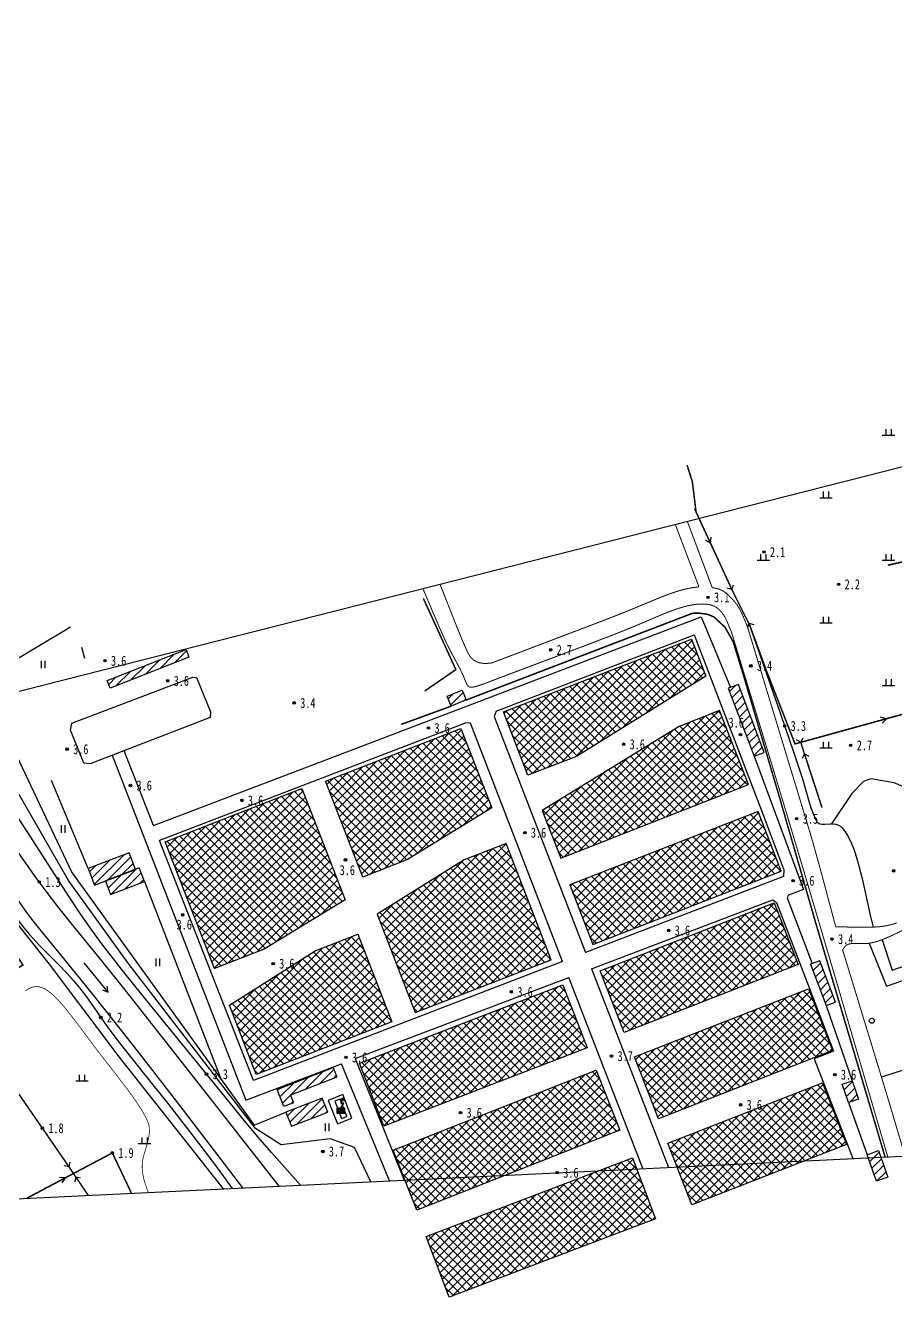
# Model space of a CAD drawing. Header units: metres. Extents: x 494039 to 619385, y 3351420 to 3402703.
# Drawn here: x 536806 to 537154, y 3373601 to 3374117 of the extents above; entities that cross this region are included whole.
import ezdxf
from ezdxf.enums import TextEntityAlignment as Align

# ---------------------------------------------------------------- set-up
doc = ezdxf.new("R2010")
doc.units = ezdxf.units.M
for name, pattern in [('2180', [0]), ('2430', [0]), ('2450', [0]), ('4440', [0]), ('8521', [0]), ('9376', [0]), ('9610', [0])]:
    doc.linetypes.add(name, pattern=pattern)
for name, color, linetype in [('210100', 130, 'Continuous'), ('220200', 130, 'Continuous'), ('220900', 130, '2180'), ('261301', 141, 'Continuous'), ('310300', 8, 'Continuous'), ('310500', 8, 'Continuous'), ('380201', 8, '2430'), ('380202', 8, '2450'), ('420500', 8, 'Continuous'), ('430600', 8, '4440'), ('510301', 8, 'Continuous'), ('510401', 8, 'Continuous'), ('720100', 8, 'Continuous'), ('760201', 8, '8521'), ('810100', 8, '9610'), ('810302', 8, 'Continuous'), ('810510', 8, 'Continuous'), ('810600', 8, 'Continuous'), ('范围线', 8, 'Continuous')]:
    doc.layers.add(name, color=color, linetype=linetype)
doc.layers.add('710101', color=8, linetype='Continuous', lineweight=0)
pattern_1 = [(45, (0, 0), (-1.767766953, 1.767766953), []), (135, (0, 0), (-1.767766953, -1.767766953), [])]
pattern_2 = [(45, (0, 0), (-1.767766953, 1.767766953), [])]

# ---------------------------------------------------------------- blocks, each defined once
blk = doc.blocks.new('gc170')
at = {"linetype": 'Continuous'}
blk.add_circle((0, 0), 0.5, dxfattribs=at)
blk = doc.blocks.new('gu')
at = {"flags": 128}
for points in [[(3.75, 0), (-3.75, 0)], [(2.71, -0.6), (3.75, 0), (3.75, 0), (2.71, 0.6)]]:
    blk.add_lwpolyline(points, dxfattribs=at)
blk = doc.blocks.new('p_point')
for radius in [0.25, 0.2, 0.15, 0.1, 0.05]:
    blk.add_circle((0, 0), radius)
blk.add_point((0, 0))
blk = doc.blocks.new('ve')
at = {"color": 0, "linetype": 'Continuous'}
for p, q in [((-0.4, 1.5), (-0.4, 0)), ((0.4, 0), (0.4, 1.5))]:
    blk.add_line(p, q, dxfattribs=at)
blk = doc.blocks.new('vm')
at = {"linetype": 'Continuous'}
for p, q in [((1.25, 0), (-1.25, 0)), ((-0.5, 0), (-0.5, 1.3)), ((0.5, 1.3), (0.5, 0))]:
    blk.add_line(p, q, dxfattribs=at)
blk = doc.blocks.new('gc129')
at = {"linetype": 'Continuous'}
blk.add_hatch(color=256, dxfattribs=at).paths.add_polyline_path([(0.8, 0.5), (-0.8, 0.5), (-0.8, -0.5), (0, -0.5), (0.8, -0.5)])
blk.add_line((0, 0.5), (0, -0.5), dxfattribs=at)
at = {"linetype": 'Continuous', "flags": 128}
for points in [[(-0.05, 1.5), (0.64, 2.7)], [(-0.05, 2.3), (0.64, 2.7)], [(0.64, 1.9), (0.64, 2.7)], [(-0.8, -0.5), (0, -0.5), (0.8, -0.5), (0.8, 0.5), (-0.8, 0.5), (-0.8, -0.5)], [(0.58, 1.5), (-0.05, 1.5)], [(0, 0.5), (0.58, 1.5)]]:
    blk.add_lwpolyline(points, dxfattribs=at)
blk = doc.blocks.new('1-3&1-4')
at = {"layer": '310300', "linetype": 'Continuous'}
h = blk.add_hatch(dxfattribs=at)
h.set_pattern_fill('ANSI31', color=8, scale=20, style=0)
h.set_pattern_definition(pattern_2)
h.paths.add_polyline_path([(536870.1302, 3373868.0729), (536871.305, 3373865.0876), (536839.8075, 3373852.6917), (536838.6326, 3373855.677)])
h = blk.add_hatch(dxfattribs=at)
h.set_pattern_fill('ANSI31', color=8, scale=20, style=0)
h.set_pattern_definition(pattern_2)
h.paths.add_polyline_path([(536980.5476, 3373851.89), (536982.1646, 3373847.9232), (536976.096, 3373845.4494), (536974.479, 3373849.4162)])
h = blk.add_hatch(dxfattribs=at)
h.set_pattern_fill('ANSI31', color=8, scale=20, style=0)
h.set_pattern_definition(pattern_2)
h.paths.add_polyline_path([(537097.2205, 3373825.4181), (537101.2438, 3373826.946), (537090.9245, 3373854.1192), (537086.9012, 3373852.5913)])
h = blk.add_hatch(dxfattribs=at)
h.set_pattern_fill('ANSI31', color=8, scale=20, style=0)
h.set_pattern_definition(pattern_2)
h.paths.add_polyline_path([(536831.0102, 3373780.5644), (536833.5555, 3373773.9324), (536849.8744, 3373780.1956), (536847.3291, 3373786.8276)])
h = blk.add_hatch(dxfattribs=at)
h.set_pattern_fill('ANSI31', color=8, scale=20, style=0)
h.set_pattern_definition(pattern_2)
h.paths.add_polyline_path([(536837.9307, 3373775.6116), (536839.9972, 3373770.2275), (536853.5186, 3373775.417), (536851.4521, 3373780.8012)])
h = blk.add_hatch(dxfattribs=at)
h.set_pattern_fill('ANSI31', color=8, scale=20, style=0)
h.set_pattern_definition(pattern_2)
h.paths.add_polyline_path([(537125.9837, 3373725.7544), (537129.7109, 3373727.165), (537123.4576, 3373743.6882), (537119.7304, 3373742.2776)])
h = blk.add_hatch(dxfattribs=at)
h.set_pattern_fill('ANSI31', color=8, scale=20, style=0)
h.set_pattern_definition(pattern_2)
h.paths.add_polyline_path([(536928.8888, 3373700.9749), (536930.3924, 3373697.1091), (536911.953, 3373689.9374), (536913.121, 3373686.9344), (536909.1873, 3373685.4045), (536906.5158, 3373692.2732)])
h = blk.add_hatch(dxfattribs=at)
h.set_pattern_fill('ANSI31', color=8, scale=20, style=0)
h.set_pattern_definition(pattern_2)
h.paths.add_polyline_path([(537132.3853, 3373694.2928), (537136.3895, 3373695.7165), (537138.9936, 3373688.392), (537134.9893, 3373686.9684)])
h = blk.add_hatch(dxfattribs=at)
h.set_pattern_fill('ANSI31', color=8, scale=20, style=0)
h.set_pattern_definition(pattern_2)
h.paths.add_polyline_path([(536912.2614, 3373677.5008), (536926.7813, 3373683.1481), (536924.5824, 3373688.8018), (536910.0625, 3373683.1544)])
h = blk.add_hatch(dxfattribs=at)
h.set_pattern_fill('ANSI31', color=8, scale=20, style=0)
h.set_pattern_definition(pattern_2)
h.paths.add_polyline_path([(537142.3914, 3373666.1483), (537146.9366, 3373667.7642), (537150.6802, 3373657.2345), (537146.135, 3373655.6186)])
at = {"layer": '310500', "linetype": 'Continuous'}
h = blk.add_hatch(dxfattribs=at)
h.set_pattern_fill('ANSI37', color=8, scale=20, style=0)
h.set_pattern_definition(pattern_1)
h.paths.add_polyline_path([(537072.1776, 3373872.2587), (537077.8743, 3373857.5038), (537026.2549, 3373825.3754), (537006.7858, 3373817.8586), (536996.9903, 3373843.2298)])
h = blk.add_hatch(dxfattribs=at)
h.set_pattern_fill('ANSI37', color=8, scale=20, style=0)
h.set_pattern_definition(pattern_1)
h.paths.add_polyline_path([(537094.9173, 3373814.1828), (537083.336, 3373843.6844), (537067.2672, 3373837.3763), (537012.4699, 3373803.6853), (537019.9084, 3373784.7369)])
h = blk.add_hatch(dxfattribs=at)
h.set_pattern_fill('ANSI37', color=8, scale=20, style=0)
h.set_pattern_definition(pattern_1)
h.paths.add_polyline_path([(536925.9285, 3373815.504), (536979.9914, 3373836.5606), (536992.3539, 3373804.8198), (536958.6832, 3373784.0937), (536940.8652, 3373777.1539)])
h = blk.add_hatch(dxfattribs=at)
h.set_pattern_fill('ANSI37', color=8, scale=20, style=0)
h.set_pattern_definition(pattern_1)
h.paths.add_polyline_path([(536861.7755, 3373791.2594), (536916.4093, 3373812.4849), (536933.6805, 3373768.0292), (536901.3, 3373748.2472), (536881.4778, 3373740.5462)])
h = blk.add_hatch(dxfattribs=at)
h.set_pattern_fill('ANSI37', color=8, scale=20, style=0)
h.set_pattern_definition(pattern_1)
h.paths.add_polyline_path([(537108.098, 3373779.4445), (537098.7968, 3373803.3496), (537023.4952, 3373774.0507), (537032.7964, 3373750.1455)])
h = blk.add_hatch(dxfattribs=at)
h.set_pattern_fill('ANSI37', color=8, scale=20, style=0)
h.set_pattern_definition(pattern_1)
h.paths.add_polyline_path([(537016.1355, 3373744.0186), (536998.07, 3373790.5698), (536981.3433, 3373784.0785), (536946.4995, 3373762.3174), (536961.7861, 3373722.9269)])
h = blk.add_hatch(dxfattribs=at)
h.set_pattern_fill('ANSI37', color=8, scale=20, style=0)
h.set_pattern_definition(pattern_1)
h.paths.add_polyline_path([(537105.1891, 3373766.872), (537114.8356, 3373742.208), (537045.2644, 3373714.9976), (537035.6179, 3373739.6615)])
h = blk.add_hatch(dxfattribs=at)
h.set_pattern_fill('ANSI37', color=8, scale=20, style=0)
h.set_pattern_definition(pattern_1)
h.paths.add_polyline_path([(536898.1945, 3373698.2484), (536887.4399, 3373725.961), (536921.7985, 3373747.6752), (536938.835, 3373754.2866), (536952.4162, 3373719.2906)])
h = blk.add_hatch(dxfattribs=at)
h.set_pattern_fill('ANSI37', color=8, scale=20, style=0)
h.set_pattern_definition(pattern_1)
h.paths.add_polyline_path([(537020.8234, 3373733.9875), (537030.5006, 3373708.8109), (536949.1996, 3373677.5612), (536939.5225, 3373702.7378)])
h = blk.add_hatch(dxfattribs=at)
h.set_pattern_fill('ANSI37', color=8, scale=20, style=0)
h.set_pattern_definition(pattern_1)
h.paths.add_polyline_path([(537118.9354, 3373732.4206), (537128.5819, 3373707.7566), (537059.0107, 3373680.5462), (537049.3642, 3373705.2102)])
h = blk.add_hatch(dxfattribs=at)
h.set_pattern_fill('ANSI37', color=8, scale=20, style=0)
h.set_pattern_definition(pattern_1)
h.paths.add_polyline_path([(537034.1327, 3373699.9073), (537043.5593, 3373675.9039), (536962.3525, 3373644.0121), (536952.9259, 3373668.0155)])
h = blk.add_hatch(dxfattribs=at)
h.set_pattern_fill('ANSI37', color=8, scale=20, style=0)
h.set_pattern_definition(pattern_1)
h.paths.add_polyline_path([(537124.5464, 3373694.9269), (537134.1929, 3373670.2629), (537072.3602, 3373646.0791), (537062.7137, 3373670.7431)])
h = blk.add_hatch(dxfattribs=at)
h.set_pattern_fill('ANSI37', color=8, scale=20, style=0)
h.set_pattern_definition(pattern_1)
h.paths.add_polyline_path([(537048.5468, 3373664.8955), (537057.8134, 3373640.5442), (536975.3533, 3373609.165), (536966.0867, 3373633.5164)])
at = {"layer": '210100', "color": 141, "linetype": 'Continuous', "flags": 128}
for points in [[(536907.3526, 3373653.5826), (536878.4223, 3373690.5277), (536852.5854, 3373723.4162), (536845.6565, 3373732.1777), (536836.4805, 3373743.6614), (536824.114, 3373758.8558), (536818.9134, 3373765.3501), (536814.6064, 3373770.9111), (536810.2082, 3373776.8517), (536803.2667, 3373786.6555), (536796.461, 3373796.5725), (536785.1155, 3373813.3675), (536782.1558, 3373817.9046), (536779.8864, 3373821.5839), (536778.2707, 3373824.3847), (536776.7523, 3373827.2308), (536775.3552, 3373830.1329), (536774.7106, 3373831.6085), (536773.3565, 3373835.1141), (536770.6776, 3373842.9774)], [(536892.8622, 3373652.8848), (536869.0503, 3373683.9352), (536855.8773, 3373701.0041), (536848.2791, 3373710.7705), (536833.288, 3373729.8171), (536825.9732, 3373738.8914), (536814.0307, 3373753.3935), (536809.9752, 3373758.4795), (536806.817, 3373762.6099), (536803.4192, 3373767.318), (536800.2593, 3373771.9599), (536796.3106, 3373778.0108), (536787.2046, 3373792.2208), (536783.6338, 3373797.5708), (536779.6363, 3373803.238), (536774.7242, 3373809.774), (536771.3323, 3373814.0383), (536769.5992, 3373816.1386), (536766.5007, 3373819.7558), (536763.7705, 3373822.7875), (536761.655, 3373825.0289), (536758.331, 3373828.376), (536748.9175, 3373837.4454)]]:
    blk.add_lwpolyline(points, dxfattribs=at)
at = {"layer": '220200', "color": 141, "linetype": 'Continuous', "const_width": 0.6, "flags": 128}
for points in [[(537070.4229, 3373941.7852), (537072.5293, 3373935.2017), (537073.9946, 3373923.1318), (537088.3403, 3373892.0629)], [(537228.5023, 3373907.2466), (537222.9565, 3373918.2069), (537150.6917, 3373901.7865)], [(537095.1483, 3373878.6792), (537102.3161, 3373859.1668), (537113.5894, 3373830.3613), (537170.6389, 3373846.0839), (537235.3627, 3373856.9287)], [(536823.37, 3373661.2666), (536779.1275, 3373725.4352), (536804.9177, 3373741.9829), (536777.195, 3373784.7527), (536757.8213, 3373807.3031), (536732.4739, 3373829.0212), (536712.0448, 3373854.5399)], [(537124.3458, 3373804.9293), (537117.3677, 3373826.3608)], [(536806.4268, 3373648.7224), (536840.6635, 3373666.8623), (536848.325, 3373650.74)], [(536826.0126, 3373657.3244), (536831.0242, 3373649.9069)]]:
    blk.add_lwpolyline(points, dxfattribs=at)
at = {"layer": '220900', "color": 141, "linetype": 'Continuous'}
for p, q in [((537088.3403, 3373892.0629), (537086.4386, 3373892.6822)), ((537088.3403, 3373892.0629), (537088.9596, 3373893.9646)), ((537095.1483, 3373878.6792), (537094.529, 3373876.7775)), ((537095.1483, 3373878.6792), (537097.05, 3373878.0599)), ((537115.9412, 3373831.0094), (537114.1743, 3373831.9465)), ((537115.9412, 3373831.0094), (537116.8783, 3373832.7763)), ((537117.3677, 3373826.3608), (537116.4306, 3373824.5939)), ((537117.3677, 3373826.3608), (537119.1346, 3373825.4237)), ((536823.37, 3373661.2666), (536821.4079, 3373661.6539)), ((536823.37, 3373661.2666), (536823.7573, 3373663.2287)), ((536826.0126, 3373657.3244), (536825.6253, 3373655.3623)), ((536826.0126, 3373657.3244), (536827.9747, 3373656.9371))]:
    blk.add_line(p, q, dxfattribs=at)
at = {"layer": '220900', "color": 141, "linetype": '2180', "flags": 128}
for points, elevation in [([(537095.1483, 3373878.6792), (537088.3403, 3373892.0629)], 3.2125), ([(537117.3677, 3373826.3608), (537115.9412, 3373831.0094)], 2.6354), ([(536826.0126, 3373657.3244), (536823.37, 3373661.2666)], 1.4782)]:
    blk.add_lwpolyline(points, dxfattribs=dict(at, elevation=elevation))
at = {"layer": '310300', "color": 8, "linetype": 'Continuous', "flags": 128}
for points, elevation in [([(536870.1302, 3373868.0729), (536871.305, 3373865.0876), (536839.8075, 3373852.6917), (536838.6326, 3373855.677)], 5.2066), ([(536980.5476, 3373851.89), (536982.1646, 3373847.9232), (536976.096, 3373845.4494), (536974.479, 3373849.4162)], 5.1955), ([(537097.2205, 3373825.4181), (537101.2438, 3373826.946), (537090.9245, 3373854.1192), (537086.9012, 3373852.5913)], 5.8609), ([(536831.0102, 3373780.5644), (536833.5555, 3373773.9324), (536849.8744, 3373780.1956), (536847.3291, 3373786.8276)], 7.0593), ([(536837.9307, 3373775.6116), (536839.9972, 3373770.2275), (536853.5186, 3373775.417), (536851.4521, 3373780.8012)], 7.0593), ([(537125.9837, 3373725.7544), (537129.7109, 3373727.165), (537123.4576, 3373743.6882), (537119.7304, 3373742.2776)], 5.8609), ([(536928.8888, 3373700.9749), (536930.3924, 3373697.1091), (536911.953, 3373689.9374), (536913.121, 3373686.9344), (536909.1873, 3373685.4045), (536906.5158, 3373692.2732)], 5.5782), ([(537132.3853, 3373694.2928), (537136.3895, 3373695.7165), (537138.9936, 3373688.392), (537134.9893, 3373686.9684)], 5.8609), ([(536912.2614, 3373677.5008), (536926.7813, 3373683.1481), (536924.5824, 3373688.8018), (536910.0625, 3373683.1544)], 7.516)]:
    blk.add_lwpolyline(points, close=True, dxfattribs=dict(at, elevation=elevation))
blk.add_lwpolyline([(537142.3914, 3373666.1483), (537146.9366, 3373667.7642), (537150.6802, 3373657.2345), (537146.135, 3373655.6186)], close=True, dxfattribs=at)
at = {"layer": '310500', "color": 8, "linetype": 'Continuous', "flags": 128}
for points, elevation in [([(537072.1776, 3373872.2587), (537077.8743, 3373857.5038), (537026.2549, 3373825.3754), (537006.7858, 3373817.8586), (536996.9903, 3373843.2298)], 20.5029), ([(537094.9173, 3373814.1828), (537083.336, 3373843.6844), (537067.2672, 3373837.3763), (537012.4699, 3373803.6853), (537019.9084, 3373784.7369)], 20.9859), ([(536925.9285, 3373815.504), (536979.9914, 3373836.5606), (536992.3539, 3373804.8198), (536958.6832, 3373784.0937), (536940.8652, 3373777.1539)], 21.1224), ([(536861.7755, 3373791.2594), (536916.4093, 3373812.4849), (536933.6805, 3373768.0292), (536901.3, 3373748.2472), (536881.4778, 3373740.5462)], 20.678), ([(537108.098, 3373779.4445), (537098.7968, 3373803.3496), (537023.4952, 3373774.0507), (537032.7964, 3373750.1455)], 20.9859), ([(537016.1355, 3373744.0186), (536998.07, 3373790.5698), (536981.3433, 3373784.0785), (536946.4995, 3373762.3174), (536961.7861, 3373722.9269)], 21.1224), ([(537105.1891, 3373766.872), (537114.8356, 3373742.208), (537045.2644, 3373714.9976), (537035.6179, 3373739.6615)], 20.9859), ([(536898.1945, 3373698.2484), (536887.4399, 3373725.961), (536921.7985, 3373747.6752), (536938.835, 3373754.2866), (536952.4162, 3373719.2906)], 21.1224), ([(537020.8234, 3373733.9875), (537030.5006, 3373708.8109), (536949.1996, 3373677.5612), (536939.5225, 3373702.7378)], 21.1224), ([(537118.9354, 3373732.4206), (537128.5819, 3373707.7566), (537059.0107, 3373680.5462), (537049.3642, 3373705.2102)], 20.9859), ([(537034.1327, 3373699.9073), (537043.5593, 3373675.9039), (536962.3525, 3373644.0121), (536952.9259, 3373668.0155)], 21.1224), ([(537124.5464, 3373694.9269), (537134.1929, 3373670.2629), (537072.3602, 3373646.0791), (537062.7137, 3373670.7431)], 20.9859), ([(537048.5468, 3373664.8955), (537057.8134, 3373640.5442), (536975.3533, 3373609.165), (536966.0867, 3373633.5164)], 21.1224)]:
    blk.add_lwpolyline(points, close=True, dxfattribs=dict(at, elevation=elevation))
at = {"layer": '380201', "color": 8, "linetype": '2430', "const_width": 0.6, "flags": 128}
for points, elevation in [([(536965.5202, 3373851.4888), (536977.9928, 3373860.0642), (536964.9931, 3373888.5297)], 4.7887), ([(536976.096, 3373845.4494), (536956.1722, 3373838.1548)], 5.3952)]:
    blk.add_lwpolyline(points, dxfattribs=dict(at, elevation=elevation))
blk.add_lwpolyline([(537149.5672, 3373665.2468), (537122.4978, 3373756.569), (537107.5569, 3373808.3511), (537093.2801, 3373856.713), (537088.8465, 3373871.2273), (537085.5926, 3373876.9986), (537081.1516, 3373881.1219), (537078.6561, 3373882.1484), (537075.2013, 3373882.6204), (537072.6218, 3373882.5894), (536982.1646, 3373847.9232)], dxfattribs=at)
at = {"layer": '380202', "color": 8, "linetype": '2450', "elevation": 7.4529, "flags": 128}
blk.add_lwpolyline([(536791.5865, 3373848.2929), (536824.4276, 3373778.8979), (536897.39, 3373677.9709), (536910.0625, 3373683.1544)], dxfattribs=at)
at = {"layer": '380202', "color": 8, "linetype": '2450', "elevation": 7.2431, "flags": 128}
blk.add_lwpolyline([(536926.9946, 3373687.8632), (536930.6926, 3373678.5487), (536936.4693, 3373680.7244), (536932.7514, 3373690.255)], close=True, dxfattribs=at)
at = {"layer": '420500', "color": 8, "linetype": 'Continuous', "const_width": 0.4, "flags": 128}
for points, elevation in [([(537075.1801, 3373893.1228), (537065.7478, 3373917.991)], 3.6097), ([(537070.5609, 3373919.2146), (537080.44, 3373892.9114)], 3.6097), ([(536964.8493, 3373892.3403), (536970.915, 3373878.0848), (536973.4119, 3373872.4664), (536975.2928, 3373868.5608), (536979.6674, 3373860.3024), (536980.8633, 3373857.8226), (536982.206, 3373854.5864), (536982.3934, 3373854.1832), (536982.7508, 3373853.6167), (536982.9125, 3373853.44), (536983.2473, 3373853.1977), (536983.6893, 3373853.0534), (536983.9842, 3373853.0213), (536984.7865, 3373853.0757), (536985.7975, 3373853.2934), (536987.0052, 3373853.6279), (536989.0688, 3373854.3125), (536994.8839, 3373856.5444)], 3.4883), ([(536992.4913, 3373862.7705), (536991.209, 3373862.6021), (536989.7769, 3373862.513), (536988.303, 3373862.6217), (536987.2711, 3373862.8477), (536986.3602, 3373863.1748), (536985.2215, 3373863.8014), (536984.4772, 3373864.4167), (536983.9017, 3373865.0609), (536983.5782, 3373865.4991), (536982.9434, 3373866.5357), (536982.5811, 3373867.2323), (536980.8053, 3373871.2324), (536978.3096, 3373877.3425), (536971.6841, 3373894.0778)], 3.4883), ([(537075.1801, 3373893.1228), (537072.8049, 3373892.8697), (537069.8889, 3373892.3002), (537067.0168, 3373891.5225), (537065.5935, 3373891.0732), (537062.7668, 3373890.0826), (537059.0277, 3373888.6262), (537046.0281, 3373883.2307), (537037.8892, 3373880.0268), (536992.4913, 3373862.7705)], 3.4586)]:
    blk.add_lwpolyline(points, dxfattribs=dict(at, elevation=elevation))
for points in [[(537094.5376, 3373877.2994), (537092.5026, 3373882.1109), (537091.5751, 3373884.0531), (537090.8658, 3373885.2962), (537090.2891, 3373886.1417), (537088.7717, 3373887.98), (537086.8545, 3373889.9259), (537085.8219, 3373890.8028), (537084.8026, 3373891.4964), (537083.8646, 3373891.9639), (537082.7727, 3373892.364), (537081.6325, 3373892.6396), (537080.4284, 3373892.8317)], [(536994.8839, 3373856.5444), (537030.9463, 3373870.1464), (537042.5505, 3373874.6246), (537049.4828, 3373877.4064), (537059.332, 3373881.6089), (537063.1991, 3373883.1858), (537067.1273, 3373884.5821), (537069.8011, 3373885.3491), (537071.6176, 3373885.7595), (537073.4681, 3373886.0682), (537074.8827, 3373886.2204), (537076.0143, 3373886.2835), (537077.7115, 3373886.2541), (537079.0947, 3373886.0831), (537080.1604, 3373885.8273), (537081.1735, 3373885.4467), (537082.1674, 3373884.8905), (537082.9688, 3373884.277), (537083.7051, 3373883.5674), (537084.4389, 3373882.7008), (537085.2006, 3373881.5963), (537085.6208, 3373880.874), (537086.2983, 3373879.5136), (537088.0811, 3373875.3352)], [(537094.5376, 3373877.2994), (537119.5375, 3373795.0123), (537121.2509, 3373789.108), (537123.9405, 3373779.3874), (537129.8402, 3373757.2981)], [(537150.6482, 3373665.2989), (537129.5774, 3373737.2843), (537117.7652, 3373777.2711), (537109.4936, 3373804.9262), (537103.6779, 3373824.1662), (537088.0811, 3373875.3352)], [(537154.2548, 3373758.8), (537152.4502, 3373758.2296), (537150.4194, 3373757.7306), (537148.419, 3373757.4066), (537147.2044, 3373757.2736), (537144.5495, 3373757.1014), (537142.9071, 3373757.0542), (537137.6788, 3373757.0805), (537129.8402, 3373757.2981)], [(537158.7601, 3373756.8892), (537151.4261, 3373753.3513), (537148.236, 3373752.0202), (537147.2671, 3373751.6794), (537145.4367, 3373751.1376), (537144.5734, 3373750.9337), (537142.9487, 3373750.653), (537140.9331, 3373750.5177), (537137.044, 3373750.6232), (537136.4274, 3373750.5917), (537135.4062, 3373750.438), (537134.6095, 3373750.1711), (537133.9079, 3373749.7393), (537133.4592, 3373749.2871), (537132.5857, 3373748.0788)], [(537132.5857, 3373748.0788), (537148.5048, 3373695.9666), (537152.209, 3373683.6925), (537157.5665, 3373665.632)]]:
    blk.add_lwpolyline(points, dxfattribs=at)
at = {"layer": '430600', "color": 8, "linetype": '4440', "flags": 128}
for points in [[(536857.1763, 3373797.7811), (537076.1212, 3373881.179), (537087.7361, 3373852.9084)], [(536994.1175, 3373843.4463), (537073.2627, 3373873.9991), (537100.1346, 3373803.7318), (537109.0856, 3373779.9893), (537108.9229, 3373777.3898), (537029.7678, 3373746.9279)], [(536994.1175, 3373843.4463), (536993.2646, 3373841.3214), (537029.7678, 3373746.9279)], [(536982.1219, 3373838.8431), (536859.5185, 3373791.7955)], [(537020.6771, 3373743.4295), (536983.8348, 3373838.6997), (536982.1219, 3373838.8431)], [(536840.5638, 3373825.7972), (536894.0704, 3373687.9659)], [(537097.2205, 3373825.4181), (537116.9894, 3373772.2277), (537110.9339, 3373769.8464), (537110.4249, 3373768.8768), (537120.3787, 3373742.5229)], [(536897.0587, 3373695.8564), (536859.5185, 3373791.7955)], [(537032.2673, 3373740.4647), (537104.7248, 3373767.9658), (537106.1757, 3373766.9714), (537128.9389, 3373707.4716), (537121.2462, 3373704.5094), (537136.6211, 3373664.6234)], [(537020.6771, 3373743.4295), (536897.0587, 3373695.8564)], [(537032.2673, 3373740.4647), (537062.9678, 3373661.0765)], [(536937.7897, 3373704.6136), (537023.16, 3373737.0088)], [(537052.715, 3373660.5827), (537023.16, 3373737.0088)], [(537125.9837, 3373725.7544), (537136.3895, 3373695.7165)], [(536894.0704, 3373687.9659), (536932.3267, 3373702.5334)], [(536951.4131, 3373655.7044), (536932.3267, 3373702.5334)], [(536937.7897, 3373704.6136), (536957.367, 3373655.9911)]]:
    blk.add_lwpolyline(points, dxfattribs=at)
for points, elevation in [([(536857.1763, 3373797.7811), (536845.3818, 3373827.6536)], 2.8771), ([(537134.9893, 3373686.9684), (537142.3914, 3373666.1483)], 3.4112)]:
    blk.add_lwpolyline(points, dxfattribs=dict(at, elevation=elevation))
at = {"layer": '510401', "color": 8, "linetype": 'Continuous', "flags": 128}
blk.add_lwpolyline([(536932.3063, 3373680.636), (536934.4155, 3373681.4691), (536931.685, 3373688.3824), (536929.5758, 3373687.5493)], close=True, dxfattribs=at)
at = {"layer": '710101', "color": 8, "linetype": 'Continuous', "const_width": 0.3, "elevation": 2, "flags": 128}
blk.add_lwpolyline([(536805.8488, 3373731.6256), (536806.9667, 3373732.3337), (536807.8548, 3373732.7892), (536808.7351, 3373733.127), (536809.6054, 3373733.3275), (536810.6787, 3373733.3656), (536811.7352, 3373733.1907), (536812.2579, 3373733.0335), (536813.2937, 3373732.5966), (536814.318, 3373732.0169), (536815.8363, 3373730.9252), (536816.8383, 3373730.0747), (536818.3285, 3373728.6513), (536820.2957, 3373726.5384), (536822.244, 3373724.2467), (536826.0931, 3373719.3418), (536834.4506, 3373708.122), (536843.4691, 3373696.5172), (536846.9887, 3373691.8979), (536849.2602, 3373688.762), (536851.0846, 3373686.075), (536852.4809, 3373683.8503), (536853.5286, 3373682.0314), (536854.375, 3373680.3862), (536854.6658, 3373679.7337), (536855.1152, 3373678.5058), (536855.4209, 3373677.1685), (536855.4852, 3373676.5983), (536855.5097, 3373675.4498), (536855.3779, 3373674.0013), (536855.0408, 3373672.2492), (536854.4898, 3373670.1931), (536853.1994, 3373665.7815), (536852.8146, 3373664.029), (536852.6838, 3373663.1582), (536852.58, 3373661.3453), (536852.6556, 3373659.8345), (536852.8541, 3373658.3343), (536853.1549, 3373656.8429), (536853.5411, 3373655.3589), (536854.514, 3373652.4083), (536855.031, 3373651.063)], dxfattribs=at)
at = {"layer": '760201', "color": 8, "linetype": '8521', "flags": 128}
for points in [[(537095.1483, 3373878.6792), (537107.7757, 3373842.3408), (537113.1221, 3373826.7638), (537116.5174, 3373816.3703), (537119.5463, 3373806.2009), (537120.0811, 3373804.5784), (537120.9735, 3373802.1446), (537122.0248, 3373799.7214), (537122.3619, 3373799.1852), (537122.7972, 3373798.7748), (537123.2564, 3373798.5286), (537123.5609, 3373798.4254), (537124.3413, 3373798.291), (537125.4508, 3373798.276), (537127.6773, 3373798.4169), (537128.8555, 3373798.405), (537129.859, 3373798.2623), (537130.2735, 3373798.1545), (537130.999, 3373797.8724), (537131.8766, 3373797.3117), (537132.2197, 3373797.0138), (537132.8543, 3373796.3363), (537133.9043, 3373794.8481), (537134.7892, 3373793.2981), (537136.1228, 3373790.5077), (537137.0223, 3373788.2457), (537137.5791, 3373786.665), (537138.6698, 3373783.1383), (537139.7874, 3373778.9543), (537140.3783, 3373776.5421), (537143.68, 3373761.9594), (537144.8261, 3373757.1189)], [(536915.8258, 3373653.9906), (536904.33, 3373667.0413), (536898.9913, 3373673.2222), (536892.8424, 3373680.5498), (536889.0393, 3373685.1595), (536852.4361, 3373730.2311), (536845.3055, 3373739.0989), (536840.1963, 3373745.6021), (536837.6801, 3373748.8805), (536833.9733, 3373753.8448), (536832.1582, 3373756.3535), (536827.8402, 3373762.5684), (536823.6457, 3373768.87), (536806.6651, 3373795.2995), (536802.032, 3373802.316), (536792.5448, 3373816.3292), (536790.7817, 3373819.0207), (536788.2083, 3373823.0941), (536786.9636, 3373825.152), (536784.9695, 3373828.6227), (536782.7438, 3373832.8722), (536781.3878, 3373835.7699), (536780.6981, 3373837.3733), (536777.7471, 3373844.7746)], [(536742.898, 3373835.9151), (536754.774, 3373823.4748), (536758.4485, 3373819.5579), (536763.5344, 3373814.0278), (536767.815, 3373809.2253), (536769.9186, 3373806.7947), (536773.3539, 3373802.6877), (536776.0231, 3373799.3392), (536779.2076, 3373795.1102), (536782.7247, 3373790.1656), (536786.1069, 3373785.114), (536793.8004, 3373773.1726), (536797.7041, 3373767.2503), (536800.5824, 3373763.0935), (536802.9678, 3373759.8355), (536805.4516, 3373756.6575), (536807.395, 3373754.3395), (536808.8506, 3373752.7017), (536811.4787, 3373749.9012), (536819.2315, 3373742.096), (536822.6649, 3373738.537), (536824.8753, 3373736.0997), (536827.5709, 3373732.8595), (536829.7755, 3373729.9559), (536830.9641, 3373728.3129), (536838.4995, 3373717.5141), (536842.9675, 3373711.5422), (536846.8675, 3373706.5828), (536856.3862, 3373694.7919), (536862.9596, 3373686.5124), (536873.4176, 3373673.0127), (536880.2819, 3373663.9314), (536884.451, 3373658.3066), (536888.5552, 3373652.6774)]]:
    blk.add_lwpolyline(points, dxfattribs=at)
at = {"layer": '810100', "color": 8, "linetype": '9610', "flags": 128}
for points, elevation in [([(536829.6665, 3373864.4821), (536828.4592, 3373868.9151)], 3.7342), ([(537143.2019, 3373750.695), (537150.0819, 3373733.4787), (537160.1599, 3373736.9376), (537170.0507, 3373704.1865), (537148.1579, 3373697.0863)], 2.5297), ([(537148.3737, 3373752.0715), (537152.4709, 3373739.9278), (537183.2477, 3373750.7285), (537185.0903, 3373745.2223), (537202.3895, 3373751.9789)], 2.5595)]:
    blk.add_lwpolyline(points, dxfattribs=dict(at, elevation=elevation))
at = {"layer": '810100', "color": 8, "linetype": '9610', "elevation": 3.0818, "flags": 128}
blk.add_lwpolyline([(536824.5413, 3373838.7074), (536872.8525, 3373857.0898), (536874.2855, 3373856.9116), (536879.9258, 3373843.16), (536879.7778, 3373840.9061), (536831.857, 3373822.4426), (536829.2097, 3373822.6718), (536823.9878, 3373835.8859)], close=True, dxfattribs=at)
at = {"layer": '810100', "color": 8, "linetype": '9610', "flags": 128}
for points in [[(536831.0102, 3373780.5644), (536816.2912, 3373815.7269)], [(537218.1852, 3373786.8558), (537182.4279, 3373779.0541), (537179.47, 3373794.422), (537175.1019, 3373802.3714), (537169.6684, 3373802.3855), (537166.1007, 3373804.63), (537160.0694, 3373811.8838), (537153.2335, 3373814.8434), (537143.9275, 3373816.4029), (537140.9991, 3373815.366), (537136.2638, 3373810.5111), (537128.1928, 3373798.4283)], [(536853.5186, 3373775.417), (536884.0168, 3373696.4696)]]:
    blk.add_lwpolyline(points, dxfattribs=at)
at = {"layer": '810510', "color": 8, "linetype": '9376', "flags": 128}
for points in [[(536943.9902, 3373655.3469), (536937.5235, 3373669.0378), (536927.7117, 3373672.5098), (536908.1568, 3373670.0952), (536897.8537, 3373676.6184), (536847.0059, 3373742.6785), (536823.1858, 3373775.7015), (536787.0945, 3373838.4262), (536783.7865, 3373850.3977), (536785.0626, 3373853.9775), (536823.8845, 3373877.134)], [(536885.172, 3373652.5145), (536842.978, 3373705.8136), (536815.4896, 3373742.3159), (536789.3978, 3373775.1011), (536761.818, 3373810.0916), (536736.4746, 3373837.7984)]]:
    blk.add_lwpolyline(points, dxfattribs=at)
at = {"layer": '范围线', "color": 8}
blk.add_lwpolyline([(535819.6419, 3373601.2022), (537627.1126, 3373688.2437), (538787.7298, 3373876.5354), (540484.0612, 3374633.6129), (539516.8326, 3374541.113), (537774.5038, 3374098.173), (535819.6419, 3373601.2022)], dxfattribs=at)
at = {"layer": '261301', "color": 141, "linetype": 'Continuous', "xscale": 2, "yscale": 2}
for p, rotation in [((537076.6536, 3373917.3732, 3.541), 294.7867855948085), ((537142.8561, 3373838.4271, 3.2059), 15.40683511106783), ((536834.2143, 3373736.9934, 1.2728), 309.2482403439105), ((536815.262, 3373653.4036), 27.91450377877372)]:
    blk.add_blockref('gu', p, dxfattribs=dict(at, rotation=rotation))
at = {"layer": '510301', "color": 8, "linetype": 'Continuous', "xscale": 2, "yscale": 2}
blk.add_blockref('gc170', (537144.2574, 3373719.6831, 3.1283), dxfattribs=at)
at = {"layer": '510401', "color": 8, "linetype": 'Continuous', "xscale": 2, "yscale": 2}
blk.add_blockref('gc129', (536932.0578, 3373683.7346), dxfattribs=at)
at = {"layer": '720100', "color": 8, "linetype": 'Continuous', "xscale": 2, "yscale": 2, "zscale": 2}
for p in [(537101.161, 3373907.0437, 2.1), (537131.0082, 3373894.1707, 2.1998), (537078.8045, 3373888.9601, 3.1152), (537015.8868, 3373867.9506, 2.6697), (536837.726, 3373863.6069, 3.6286), (537095.9177, 3373861.5734, 3.4304), (536862.7774, 3373855.5554, 3.5589), (536913.3737, 3373846.7507, 3.4174), (536967.0347, 3373836.7398, 3.5523), (537109.4302, 3373837.544, 3.2572), (537045.0536, 3373830.2307, 3.5666), (537091.7781, 3373834.0499, 3.5883), (537135.8516, 3373829.8088, 2.7095), (536822.5855, 3373828.2525, 3.5839), (536847.934, 3373813.7251, 3.5768), (536892.4618, 3373807.7705, 3.5953), (537114.2622, 3373800.4439, 3.5492), (537005.5873, 3373794.8878, 3.6098), (536933.8755, 3373784.0051, 3.6022), (537153.0198, 3373779.6236, 3.0899), (536811.4525, 3373775.1506, 1.3), (537112.8009, 3373775.7078, 3.6084), (536868.7936, 3373762.0322, 3.5978), (537063.093, 3373755.7905, 3.6417), (537128.3633, 3373752.3397, 3.4247), (536904.9516, 3373742.5233, 3.6128), (537000.1997, 3373731.2458, 3.6169), (536836.0427, 3373721.0127, 2.2415), (536934.0442, 3373705.0429, 3.5907), (537040.2126, 3373705.5598, 3.6596), (536878.33, 3373698.3238, 3.3119), (537129.499, 3373698.1623, 3.5834), (537091.8293, 3373686.0974, 3.6064), (536979.8502, 3373682.953, 3.6128), (536812.6826, 3373676.7674, 1.8252), (536840.6635, 3373666.8623, 1.9), (536924.7979, 3373667.4475, 3.6892), (537018.5062, 3373658.9354, 3.648)]:
    blk.add_blockref('p_point', p, dxfattribs=at)
at = {"layer": '810302', "color": 8, "linetype": 'Continuous', "xscale": 2, "yscale": 2}
for p in [(537150.9717, 3373953.6208), (537125.9717, 3373928.6208), (537100.9717, 3373903.6208), (537150.9717, 3373903.6208), (537125.9717, 3373878.6208), (537150.9717, 3373853.6208), (537125.9717, 3373828.6208), (536828.5411, 3373695.4844), (536853.5411, 3373670.4844)]:
    blk.add_blockref('vm', p, dxfattribs=at)
at = {"layer": '810600', "color": 8, "linetype": 'Continuous', "xscale": 2, "yscale": 2}
for p in [(536812.98, 3373860.5889, 3.7342), (536821.0558, 3373794.8456, 3.7342), (536858.8302, 3373741.5562, 3.7342), (536926.6006, 3373675.6233, 3.7342)]:
    blk.add_blockref('ve', p, dxfattribs=at)
at = {"layer": '720100', "color": 8, "width": 0.75}
for s, p in [('2.1', (537103.561, 3373907.0437, 2.1)), ('2.2', (537133.4082, 3373894.1707, 2.1998)), ('3.1', (537081.2045, 3373888.9601, 3.1152)), ('2.7', (537018.2868, 3373867.9506, 2.6697)), ('3.6', (536840.126, 3373863.6069, 3.6286)), ('3.4', (537098.3177, 3373861.5734, 3.4304)), ('3.6', (536865.1774, 3373855.5554, 3.5589)), ('3.4', (536915.7737, 3373846.7507, 3.4174)), ('3.6', (537087.0315, 3373838.8723, 3.5883)), ('3.6', (536969.4347, 3373836.7398, 3.5523)), ('3.3', (537111.8302, 3373837.544, 3.2572)), ('3.6', (537047.4536, 3373830.2307, 3.5666)), ('2.7', (537138.2516, 3373829.8088, 2.7095)), ('3.6', (536824.9855, 3373828.2525, 3.5839)), ('3.6', (536850.334, 3373813.7251, 3.5768)), ('3.6', (536894.8618, 3373807.7705, 3.5953)), ('3.5', (537116.6622, 3373800.4439, 3.5492)), ('3.6', (537007.9873, 3373794.8878, 3.6098)), ('3.6', (536931.5385, 3373779.9157, 3.6022)), ('1.3', (536813.8525, 3373775.1506, 1.3)), ('3.6', (537115.2009, 3373775.7078, 3.6084)), ('3.6', (536866.3571, 3373758.1448, 3.5978)), ('3.6', (537065.493, 3373755.7905, 3.6417)), ('3.4', (537130.7633, 3373752.3397, 3.4247)), ('3.6', (536907.3516, 3373742.5233, 3.6128)), ('3.6', (537002.5997, 3373731.2458, 3.6169)), ('2.2', (536838.4427, 3373721.0127, 2.2415)), ('3.6', (536936.4442, 3373705.0429, 3.5907)), ('3.7', (537042.6126, 3373705.5598, 3.6596)), ('3.3', (536880.73, 3373698.3238, 3.3119)), ('3.6', (537131.899, 3373698.1623, 3.5834)), ('3.6', (537094.2293, 3373686.0974, 3.6064)), ('3.6', (536982.2502, 3373682.953, 3.6128)), ('1.8', (536815.0826, 3373676.7674, 1.8252)), ('1.9', (536843.0635, 3373666.8623, 1.9)), ('3.7', (536927.1979, 3373667.4475, 3.6892)), ('3.6', (537020.9062, 3373658.9354, 3.648))]:
    blk.add_text(s, height=4, dxfattribs=at).set_placement(p, align=Align.MIDDLE_LEFT)

msp = doc.modelspace()

# ---------------------------------------------------------------- block references
msp.add_blockref('1-3&1-4', (0, 0))

doc.saveas('drawing.dxf')
